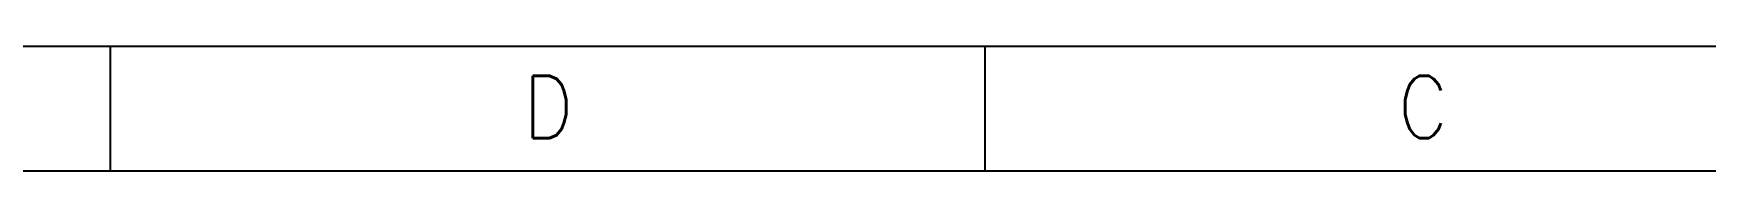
# Model space of a CAD drawing. Header units: millimetres. Extents: x 2445 to 2742, y 1300 to 1510.
# Drawn here: x 2539.6 to 2634.3, y 1300.1 to 1307.2 of the extents above; entities that cross this region are included whole.
import ezdxf
from ezdxf.enums import TextEntityAlignment as Align

# ---------------------------------------------------------------- set-up
doc = ezdxf.new("R2010")
doc.units = ezdxf.units.MM
doc.styles.add('TEXTSTYLE_0', font='txt_____.ttf', dxfattribs={"width": 0.8})

# ---------------------------------------------------------------- blocks, each defined once
blk = doc.blocks.new('44aa')
at = {"color": 7, "linetype": 'Continuous'}
for p, q in [((-289.929, 7.071), (-7.071, 7.071)), ((-198, 0), (-198, 7.071)), ((-148.5, 0), (-148.5, 7.071)), ((-297, 0), (0, 0))]:
    blk.add_line(p, q, dxfattribs=at)
at = {"color": 2, "linetype": 'Continuous', "style": 'TEXTSTYLE_0', "width": 0.8}
for s, p, p2 in [('D', (-174.647, 1.857), (-171.818, 1.857)), ('C', (-125.147, 1.857), (-122.318, 1.857))]:
    blk.add_text(s, height=3.536, dxfattribs=at).set_placement(p, p2, align=Align.FIT)
blk = doc.blocks.new('SUN_6HWZ35TKUHLG5E9ZFKZ2V2VAJLS')
blk.add_blockref('44aa', (0, 0))

msp = doc.modelspace()

# ---------------------------------------------------------------- block references
msp.add_blockref('SUN_6HWZ35TKUHLG5E9ZFKZ2V2VAJLS', (2742.002, 1300.127))

doc.saveas('drawing.dxf')
